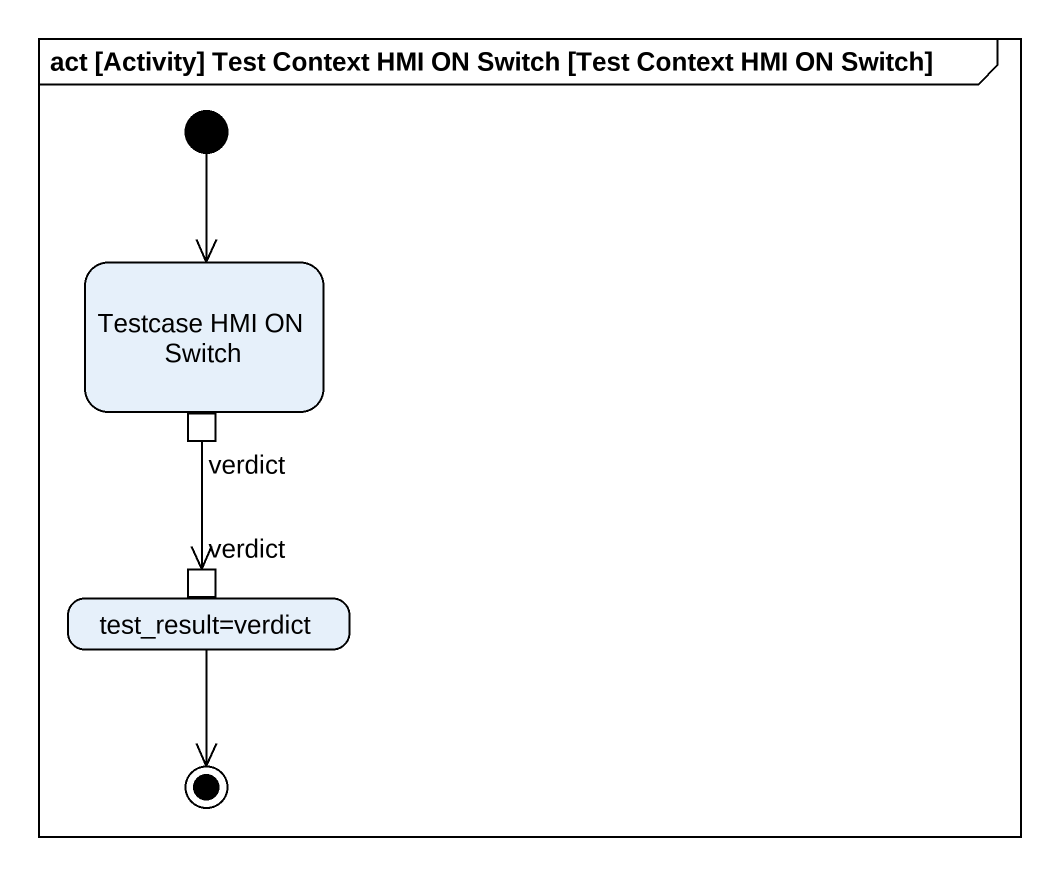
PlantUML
@startuml
mainframe act [Activity] Test Context HMI ON Switch [Test Context HMI ON Switch]
hide empty description
state "Testcase HMI ON Switch" as Testcase_HMI_ON_Switch {
  state verdict <<outputPin>>
}
state "test_result=verdict" as test_result_verdict {
  state "verdict" as verdict_2 <<inputPin>>
}
[*] --> Testcase_HMI_ON_Switch
verdict --> verdict_2
test_result_verdict --> [*]
@enduml
